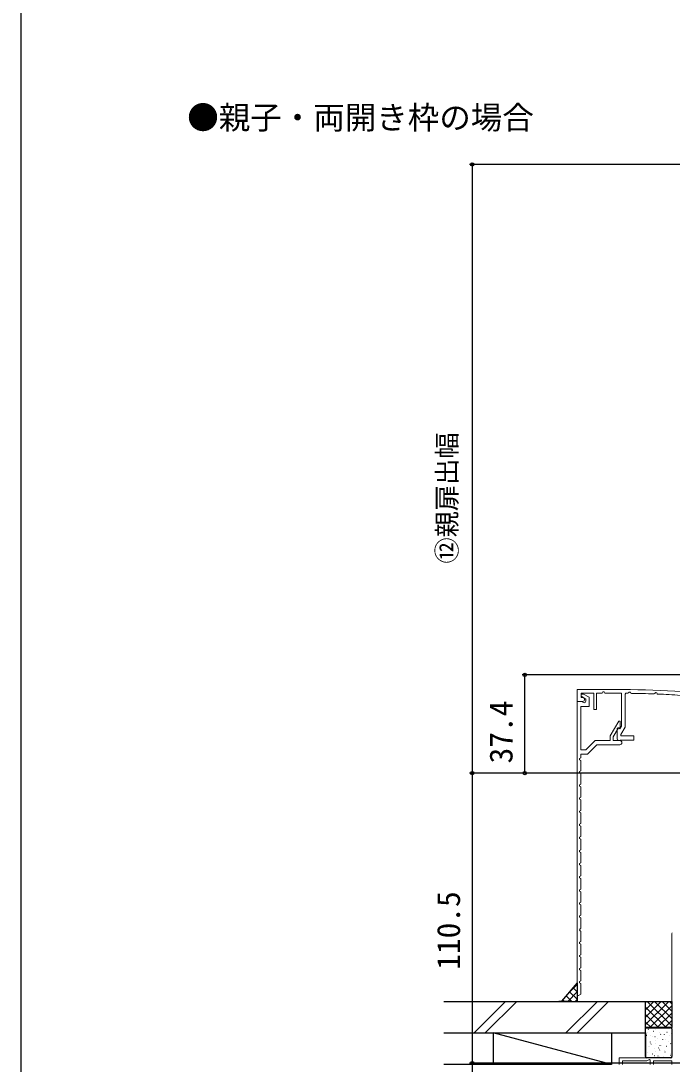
# Model space of a CAD drawing. Units: millimetres, scale not verified. Extents: x -525 to 525, y -783 to 779.
# Drawn here: x -525 to -277, y -426.6 to -29 of the extents above; entities that cross this region are included whole.
import ezdxf
from ezdxf.enums import TextEntityAlignment as Align

# ---------------------------------------------------------------- set-up
doc = ezdxf.new("R2010")
doc.units = ezdxf.units.MM
doc.header["$LTSCALE"] = 4
for name, color, linetype in [('0-2_USER1', 3, 'Continuous'), ('0-7_YKK_D', 6, 'Continuous'), ('0-8_YKK_ZWAK', 7, 'Continuous'), ('0-9_YSS_K', 3, 'Continuous'), ('0-A_YSS_KE', 3, 'Continuous')]:
    doc.layers.add(name, color=color, linetype=linetype)
doc.layers.add('0-3_YKK_11', color=30, linetype='Continuous', lineweight=18)
doc.styles.add('ＭＳ ゴシック', font='')
doc.styles.get('ＭＳ ゴシック').set_extended_font_data('MS Gothic')

msp = doc.modelspace()

# ---------------------------------------------------------------- linework, layer by layer
at = {"layer": '0-3_YKK_11'}
msp.add_line((-313.097, -283.864), (-295.597, -283.864), dxfattribs=at)
for points in [[(-310.997, -288.364), (-313.097, -288.364), (-313.097, -283.864)], [(-309.797, -288.164), (-309.797, -287.457), (-311.597, -286.418), (-311.597, -285.564), (-310.675, -285.564), (-308.597, -286.764), (-308.597, -290.264), (-311.697, -290.264), (-311.697, -306.864), (-309.859, -306.864), (-306.259, -303.264), (-300.497, -303.264), (-300.497, -301.533), (-297.223, -295.864), (-296.697, -295.864), (-296.697, -298.364), (-297.397, -298.364), (-299.397, -301.828), (-299.397, -303.264), (-296.897, -303.264)], [(-297.897, -302.564), (-297.897, -298.591), (-297.597, -298.418), (-296.906, -298.817), (-296.297, -297.762), (-296.297, -285.264), (-302.597, -285.264), (-302.852, -284.764), (-303.342, -284.764), (-303.597, -285.264), (-305.797, -285.264), (-305.797, -291.464), (-306.797, -291.464), (-306.797, -285.264), (-311.597, -285.264), (-311.597, -286.864), (-310.897, -286.864), (-310.297, -287.21), (-310.297, -287.664)], [(-294.596, -285.266), (-294.897, -285.566), (-294.897, -298.137), (-296.497, -300.908), (-296.497, -301.464), (-291.597, -301.464), (-291.597, -303.064), (-296.597, -303.064), (-296.777, -303.124)], [(-292.475, -285.28), (-292.651, -285.17), (-292.849, -284.776), (-293.339, -284.773), (-293.512, -285.107), (-293.781, -285.269)], [(-282.476, -285.552), (-282.648, -285.438), (-282.84, -285.033), (-283.33, -285.018), (-283.507, -285.342), (-283.782, -285.498)], [(-313.097, -375.364), (-313.097, -288.364), (-311.497, -288.364), (-310.747, -288.797), (-310.497, -288.864)], [(-296.897, -304.864), (-305.597, -304.864), (-309.197, -308.464), (-311.697, -308.464), (-311.697, -309.864), (-312.197, -310.119), (-312.197, -310.609), (-311.697, -310.864), (-311.697, -314.864), (-312.197, -315.119), (-312.197, -315.609), (-311.697, -315.864), (-311.697, -319.864), (-312.197, -320.119), (-312.197, -320.609), (-311.697, -320.864), (-311.697, -324.864), (-312.197, -325.119), (-312.197, -325.609), (-311.697, -325.864), (-311.697, -329.864), (-312.197, -330.119), (-312.197, -330.609), (-311.697, -330.864), (-311.697, -334.864), (-312.197, -335.119), (-312.197, -335.609), (-311.697, -335.864), (-311.697, -339.864), (-312.197, -340.119), (-312.197, -340.609), (-311.697, -340.864), (-311.697, -344.864), (-312.197, -345.119), (-312.197, -345.609), (-311.697, -345.864), (-311.697, -349.864), (-312.197, -350.119), (-312.197, -350.609), (-311.697, -350.864)], [(-311.697, -350.864), (-311.697, -354.864), (-312.197, -355.119), (-312.197, -355.609), (-311.697, -355.864), (-311.697, -359.864), (-312.197, -360.119), (-312.197, -360.609), (-311.697, -360.864), (-311.697, -364.864), (-312.197, -365.119), (-312.197, -365.609), (-311.697, -365.864), (-311.697, -369.864), (-312.197, -370.119), (-312.197, -370.609), (-311.697, -370.864), (-311.697, -374.864), (-311.978, -375.008), (-312.197, -375.364), (-311.978, -375.72), (-311.697, -375.864), (-311.697, -379.864), (-312.197, -380.119), (-312.197, -380.609), (-311.697, -380.864), (-311.697, -384.864), (-312.197, -385.119), (-312.197, -385.609), (-311.697, -385.864), (-311.697, -389.864), (-312.197, -390.119), (-312.197, -390.609), (-311.697, -390.864), (-311.697, -394.864), (-312.197, -395.119), (-312.197, -395.609), (-311.697, -395.864), (-311.697, -399.864), (-312.677, -400.364)], [(-312.677, -400.364), (-313.097, -400.364), (-313.097, -375.364)]]:
    msp.add_lwpolyline(points, dxfattribs=at)
at = {"layer": '0-3_YKK_11', "color": 4}
for points in [[(-276.957, -376.578), (-277.098, -376.833), (-277.098, -424.167), (-297.098, -424.167), (-297.098, -426.667)], [(-295.898, -426.667), (-295.898, -425.367), (-286.544, -425.367), (-285.598, -424.82), (-285.298, -424.993), (-285.298, -426.667)], [(-284.098, -426.667), (-284.098, -425.367), (-277.098, -425.367), (-277.098, -426.667)]]:
    msp.add_lwpolyline(points, dxfattribs=at)
at = {"layer": '0-3_YKK_11'}
for centre, radius, start, end in [((-295.597, -583.864), 300, 81.38656, 90.00001), ((-295.597, -583.846), 298.582, 89.65152, 89.80794), ((-295.597, -583.862), 298.598, 87.73244, 89.40095), ((-295.597, -583.865), 298.601, 85.81075, 87.48161), ((-310.997, -287.664), 0.7, 270.00001, 359.99999), ((-310.497, -288.164), 0.7, 270, 360), ((-297.197, -302.564), 0.7, 180.00001, 306.86989), ((-296.897, -304.064), 0.8, 270, 90)]:
    msp.add_arc(centre, radius, start, end, dxfattribs=at)
at = {"layer": '0-7_YKK_D'}
for p, q in [((-174.5, -83.764), (-354.097, -83.764)), ((-353.097, -83.764), (-353.097, -315.664)), ((-164, -278.264), (-334.097, -278.264)), ((-333.097, -315.664), (-333.097, -278.264)), ((-237.8, -315.664), (-354.097, -315.664)), ((-237.8, -315.664), (-354.097, -315.664)), ((-353.097, -315.664), (-353.097, -426.164)), ((-237.8, -315.664), (-334.097, -315.664)), ((-217.6, -426.164), (-354.097, -426.164)), ((-217.6, -426.164), (-354.097, -426.164)), ((-353.097, -426.164), (-353.097, -465.367))]:
    msp.add_line(p, q, dxfattribs=at)
for centre in [(-353.097, -83.764), (-333.097, -278.264), (-353.097, -315.664), (-353.097, -315.664), (-333.097, -315.664), (-353.097, -426.164), (-353.097, -426.164)]:
    msp.add_circle(centre, 0.637, dxfattribs=at)
at = {"layer": '0-8_YKK_ZWAK'}
msp.add_line((-525, 747.1), (-525, -782.9), dxfattribs=at)
at = {"layer": '0-9_YSS_K'}
for p, q in [((-313.097, -395.55), (-319.055, -402.622)), ((-313.097, -396.221), (-316.668, -399.793)), ((-313.097, -399.036), (-314.69, -397.443)), ((-313.097, -396.208), (-313.397, -395.907)), ((-313.097, -395.55), (-313.097, -402.667)), ((-315.123, -402.667), (-317.276, -400.514)), ((-313.097, -399.049), (-316.714, -402.667)), ((-313.097, -401.864), (-315.983, -398.978)), ((-352.383, -414.667), (-340.383, -402.667)), ((-336.14, -402.667), (-348.14, -414.667)), ((-315.098, -402.668), (-320.098, -402.668)), ((-317.951, -402.667), (-318.568, -402.05)), ((-317.383, -414.667), (-305.383, -402.667)), ((-313.097, -401.878), (-313.885, -402.667)), ((-301.14, -402.667), (-313.14, -414.667)), ((-287.098, -403.02), (-286.745, -402.667)), ((-287.098, -405.848), (-283.917, -402.667)), ((-287.098, -408.676), (-281.088, -402.667)), ((-287.098, -411.505), (-278.26, -402.667)), ((-279.287, -412.667), (-287.098, -404.855)), ((-277.098, -412.026), (-286.458, -402.667)), ((-285.432, -412.667), (-277.098, -404.333)), ((-277.098, -409.198), (-283.63, -402.667)), ((-277.098, -406.37), (-280.801, -402.667)), ((-277.098, -403.541), (-277.973, -402.667)), ((-282.115, -412.667), (-287.098, -407.683)), ((-282.603, -412.667), (-277.098, -407.162)), ((-284.944, -412.667), (-287.098, -410.512)), ((-287.095, -423.667), (-287.095, -413.169)), ((-286.595, -412.669), (-277.595, -412.669)), ((-286.023, -413.327), (-285.979, -413.303)), ((-283.142, -413.233), (-283.136, -413.225)), ((-279.775, -412.667), (-277.098, -409.99)), ((-279.382, -413.048), (-279.375, -413.041)), ((-279.254, -413.036), (-279.21, -413.012)), ((-277.095, -413.169), (-277.095, -423.667)), ((-300.098, -426.667), (-345.098, -414.667)), ((-345.098, -414.667), (-345.098, -426.667)), ((-287.098, -414.667), (-287.098, -424.167)), ((-286.666, -415.519), (-286.622, -415.495)), ((-286.395, -414.557), (-286.348, -414.468)), ((-285.351, -415.698), (-285.344, -415.691)), ((-284.589, -415.951), (-284.545, -415.927)), ((-283.998, -414.061), (-283.954, -414.037)), ((-283.506, -416.081), (-283.459, -415.993)), ((-282.564, -416.685), (-282.521, -416.661)), ((-281.921, -414.494), (-281.877, -414.47)), ((-281.323, -415.216), (-281.316, -415.208)), ((-280.488, -417.118), (-280.444, -417.094)), ((-279.897, -415.228), (-279.853, -415.204)), ((-279.537, -417.235), (-279.53, -417.228)), ((-278.937, -414.427), (-278.89, -414.339)), ((-277.82, -415.66), (-277.776, -415.636)), ((-277.329, -414.77), (-277.322, -414.763)), ((-277.229, -413.77), (-277.185, -413.746)), ((-285.824, -420.033), (-285.78, -420.009)), ((-285.506, -419.886), (-285.5, -419.878)), ((-285.232, -418.143), (-285.188, -418.119)), ((-285.012, -418.933), (-284.966, -418.844)), ((-283.799, -420.767), (-283.755, -420.743)), ((-283.298, -417.42), (-283.291, -417.413)), ((-283.156, -418.575), (-283.112, -418.551)), ((-282.123, -420.457), (-282.076, -420.369)), ((-281.722, -421.199), (-281.678, -421.175)), ((-281.479, -419.403), (-281.472, -419.396)), ((-281.131, -419.309), (-281.087, -419.285)), ((-279.054, -419.742), (-279.011, -419.718)), ((-278.463, -417.852), (-278.419, -417.828)), ((-277.554, -418.803), (-277.507, -418.715)), ((-277.484, -418.957), (-277.478, -418.95)), ((-277.595, -424.167), (-286.595, -424.167)), ((-286.467, -422.224), (-286.423, -422.2)), ((-285.662, -424.073), (-285.655, -424.066)), ((-284.39, -422.657), (-284.346, -422.633)), ((-283.63, -423.309), (-283.583, -423.22)), ((-283.454, -421.608), (-283.447, -421.6)), ((-282.365, -423.391), (-282.321, -423.367)), ((-281.634, -423.591), (-281.628, -423.583)), ((-280.289, -423.823), (-280.245, -423.799)), ((-279.697, -421.933), (-279.654, -421.909)), ((-279.693, -421.423), (-279.686, -421.416)), ((-277.64, -423.145), (-277.633, -423.138)), ((-277.621, -422.366), (-277.577, -422.342))]:
    msp.add_line(p, q, dxfattribs=at)
msp.add_lwpolyline([(-287.098, -402.667), (-277.098, -402.667), (-277.098, -412.667), (-287.098, -412.667)], close=True, dxfattribs=at)
msp.add_lwpolyline([(-363.953, -414.667), (-300.098, -414.667), (-300.098, -426.667), (-363.953, -426.667)], dxfattribs=at)
for centre, start, end in [((-286.595, -413.169), 90, 180), ((-277.595, -413.169), 0, 90), ((-286.595, -423.667), 180, 270), ((-277.595, -423.667), 270, 0)]:
    msp.add_arc(centre, 0.5, start, end, dxfattribs=at)
at = {"layer": '0-A_YSS_KE'}
for p, q in [((-363.953, -402.667), (-287.098, -402.667)), ((-287.098, -414.667), (-287.098, -402.667)), ((-363.953, -414.667), (-287.098, -414.667))]:
    msp.add_line(p, q, dxfattribs=at)

# ---------------------------------------------------------------- texts
at = {"layer": '0-2_USER1', "style": 'ＭＳ ゴシック'}
msp.add_text('●親子・両開き枠の場合', height=8.798, dxfattribs=at).set_placement((-461.636, -72.914), align=Align.BOTTOM_LEFT)
at = {"layer": '0-7_YKK_D', "style": 'ＭＳ ゴシック'}
for s, height, p in [('⑫親扉出幅', 7.331, (-356.858, -235.85)), ('37.4', 8.798, (-335.097, -311.998)), ('110.5', 8.798, (-355.097, -390.619))]:
    msp.add_text(s, height=height, rotation=90, dxfattribs=at).set_placement(p, align=Align.BOTTOM_LEFT)

doc.saveas('drawing.dxf')
